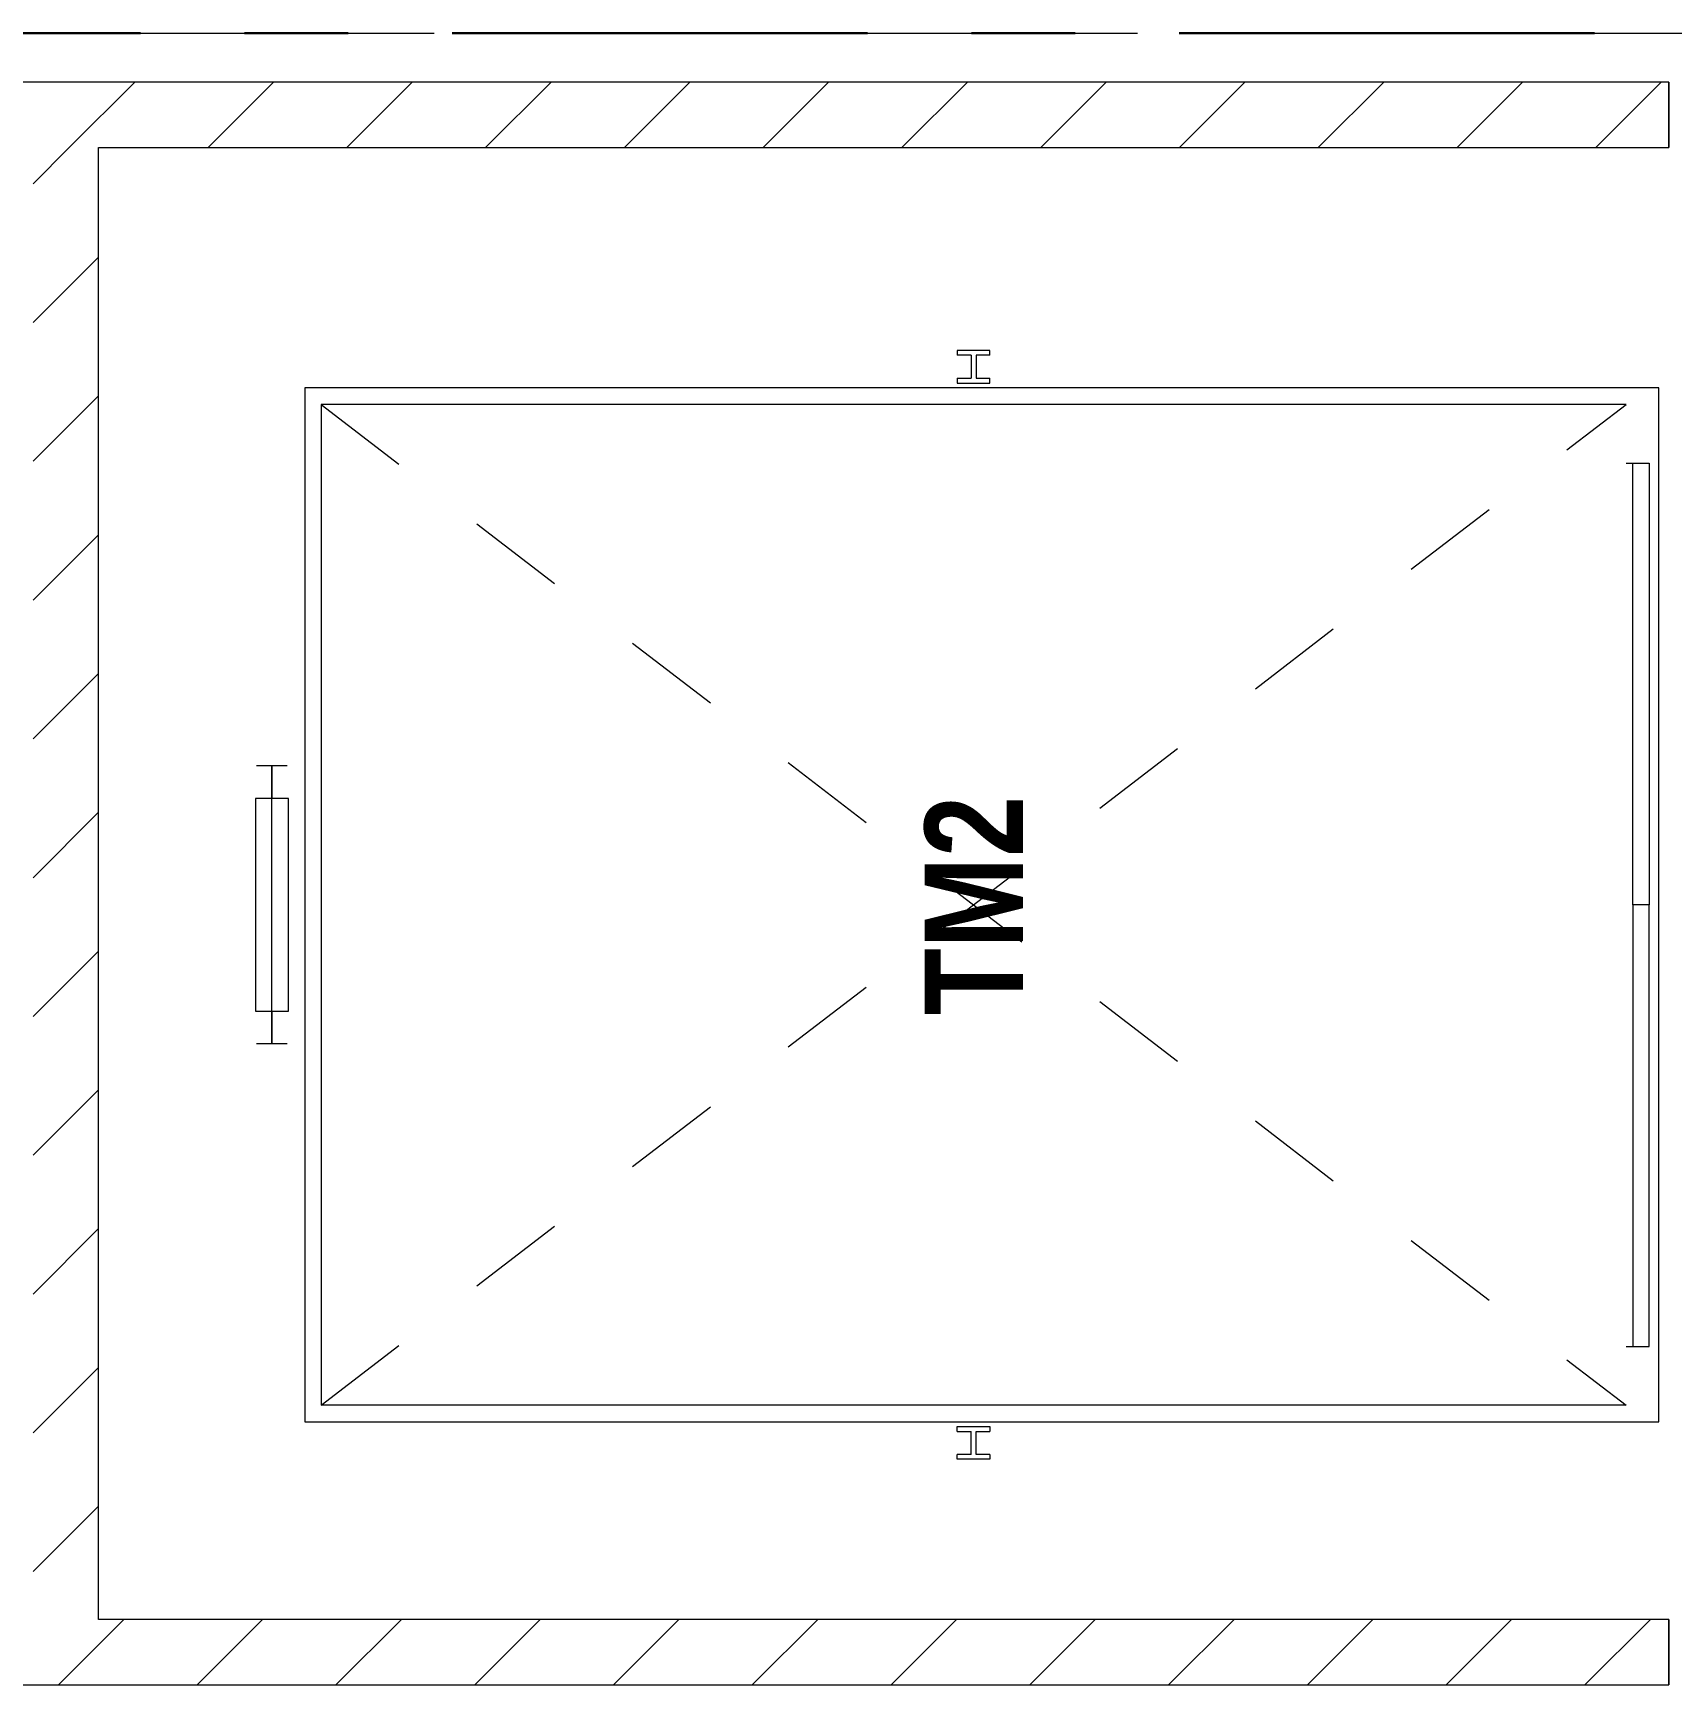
# Model space of a CAD drawing. Header units: millimetres. Extents: x -4000 to 187956, y -58990 to 162485.
# Drawn here: x 37899 to 42910, y 10400 to 15450 of the extents above; entities that cross this region are included whole.
import ezdxf

# ---------------------------------------------------------------- set-up
doc = ezdxf.new("R2010")
doc.units = ezdxf.units.MM
for name, pattern in [('Dash', [600, 300, -300]), ('Dash_2_', [635, 317.5, -317.5]), ('Grid Line', [2222.5, 1270, -317.5, 317.5, -317.5]), ('Grid Line 12_5mm', [2150, 1250, -300, 300, -300])]:
    doc.linetypes.add(name, pattern=pattern)
for name, color, linetype, lineweight in [('A-ANNO-NOTE', 131, 'Continuous', 9), ('A-DETL-GENF', 92, 'Continuous', 9), ('A-DOOR', 31, 'Continuous', 13), ('A-DOOR-HDLN', 31, 'Dash_2_', 13), ('A-WALL', 113, 'Continuous', 13), ('A-WALL-PATT', 111, 'Continuous', 13), ('S-GRID', 1, 'Continuous', 30)]:
    doc.layers.add(name, color=color, linetype=linetype, lineweight=lineweight)
doc.styles.add('Arial_B', font='arialbd.ttf', dxfattribs={"width": 0.8, "height": 300})
pattern_1 = [(45, (0, 0), (-212.132, 212.132), [])]

# ---------------------------------------------------------------- blocks, each defined once
blk = doc.blocks.new('VSC-THANG MÁY 2 - 2700-V780-FFS - TANG 1')
at = {"layer": 'A-DETL-GENF', "color": 250}
for p, q in [((-1620, 2390), (-1605, 2390)), ((-1620, 2290), (-1620, 2390)), ((-1605, 2347.5), (-1605, 2390)), ((-1535, 2390), (-1535, 2347.5)), ((-1535, 2390), (-1520, 2390)), ((-1520, 2390), (-1520, 2290)), ((1670, 2390), (1670, 2290)), ((1685, 2390), (1670, 2390)), ((1685, 2390), (1685, 2347.5)), ((1770, 2390), (1755, 2390)), ((1755, 2347.5), (1755, 2390)), ((1770, 2290), (1770, 2390)), ((-1605, 2347.5), (-1535, 2347.5)), ((-1605, 2290), (-1605, 2332.5)), ((-1605, 2332.5), (-1535, 2332.5)), ((-1535, 2332.5), (-1535, 2290)), ((1755, 2347.5), (1685, 2347.5)), ((1755, 2332.5), (1685, 2332.5)), ((1685, 2332.5), (1685, 2290)), ((1755, 2290), (1755, 2332.5)), ((-1605, 2290), (-1620, 2290)), ((-1520, 2290), (-1535, 2290)), ((1670, 2290), (1685, 2290)), ((1755, 2290), (1770, 2290))]:
    blk.add_line(p, q, dxfattribs=at)
at = {"layer": 'A-DOOR', "lineweight": 9}
blk.add_line((1605, 4335), (-1455, 4335), dxfattribs=at)
at = {"layer": 'A-DOOR-HDLN', "linetype": 'Continuous', "lineweight": 9}
for p, q in [((-350, 4438.1), (-350, 4531.9)), ((400, 4535), (-250, 4535)), ((-250, 4535), (-250, 4435)), ((400, 4435), (400, 4535)), ((500, 4438.1), (500, 4531.9)), ((-250, 4485), (-350, 4485)), ((-350, 4485), (500, 4485)), ((500, 4485), (400, 4485)), ((-250, 4435), (400, 4435)), ((1655, 4385), (-1505, 4385)), ((-1505, 4385), (-1505, 245)), ((1655, 245), (1655, 4385)), ((-1455, 345), (-1455, 4335)), ((1605, 345), (1605, 4335)), ((-1275, 345), (-1275, 325)), ((75, 325), (-1275, 325)), ((-1275, 325), (-1275, 275)), ((75, 275), (75, 325)), ((75, 325), (1425, 325)), ((75, 275), (75, 325)), ((1425, 345), (1425, 325)), ((1425, 325), (1425, 275)), ((-1275, 275), (75, 275)), ((1425, 275), (75, 275)), ((-1505, 245), (1655, 245))]:
    blk.add_line(p, q, dxfattribs=at)
at = {"layer": 'A-DOOR-HDLN', "color": 5, "linetype": 'Dash', "lineweight": 15}
for p, q in [((-1455, 4335), (1605, 345)), ((1605, 4335), (-1455, 345))]:
    blk.add_line(p, q, dxfattribs=at)
blk = doc.blocks.new('CMF2_NHAXUONG_A_rvt-1-FFS - TANG 1')
at = {"layer": 'A-WALL-PATT', "lineweight": 9}
h = blk.add_hatch(dxfattribs=at)
h.set_pattern_fill('FP_12', color=250, style=0, pattern_type=2)
h.set_pattern_definition(pattern_1)
h.paths.add_polyline_path([(33000, 15100), (42900, 15100), (42900, 15300), (32800, 15300), (32800, 15100)])
h = blk.add_hatch(dxfattribs=at)
h.set_pattern_fill('FP_12', color=250, style=0, pattern_type=2)
h.set_pattern_definition(pattern_1)
h.paths.add_polyline_path([(38099.5, 10600), (38099.5, 15100), (37899.5, 15100), (37899.5, 10600)])
h = blk.add_hatch(dxfattribs=at)
h.set_pattern_fill('FP_12', color=250, style=0, pattern_type=2)
h.set_pattern_definition(pattern_1)
h.paths.add_polyline_path([(39103.6, 10400), (42900, 10400), (42900, 10600), (33100, 10600), (33100, 10400), (34568.6, 10400)])
at = {"layer": 'A-WALL', "color": 50, "lineweight": 15}
for p, q in [((42900, 15300), (32800, 15300)), ((42900, 15100), (42900, 15300)), ((38099.5, 15100), (42900, 15100)), ((38099.5, 10600), (38099.5, 15100)), ((42900, 10600), (38099.5, 10600)), ((42900, 10400), (42900, 10600)), ((33100, 10400), (42900, 10400))]:
    blk.add_line(p, q, dxfattribs=at)
at = {"layer": 'A-WALL', "color": 35, "lineweight": 15}
for p, q in [((42900, 15300), (32800, 15300)), ((42900, 15300), (42900, 15100)), ((38099.5, 15100), (42900, 15100)), ((38099.5, 10600), (38099.5, 15100)), ((42900, 10600), (38099.5, 10600)), ((42900, 10600), (42900, 10400)), ((33100, 10400), (42900, 10400))]:
    blk.add_line(p, q, dxfattribs=at)
at = {"layer": 'S-GRID', "linetype": 'Grid Line 12_5mm', "lineweight": 9}
blk.add_line((-824.3, 15450), (183641.1, 15450), dxfattribs=at)
at = {"layer": 'A-DOOR', "color": 250, "lineweight": 9, "rotation": 89.9999999999999}
blk.add_blockref('VSC-THANG MÁY 2 - 2700-V780-FFS - TANG 1', (43115, 12709.9), dxfattribs=at)
at = {"layer": 'A-ANNO-NOTE', "insert": (40625.7, 12447.4), "char_height": 300, "width": 827.341, "attachment_point": 1, "rotation": 90, "style": 'Arial_B'}
blk.add_mtext('TM2', dxfattribs=at)

msp = doc.modelspace()

# ---------------------------------------------------------------- block references
at = {"lineweight": 5}
msp.add_blockref('CMF2_NHAXUONG_A_rvt-1-FFS - TANG 1', (0, 0), dxfattribs=at)

# ---------------------------------------------------------------- next in the draw order: linework, layer by layer
at = {"layer": 'S-GRID', "linetype": 'Grid Line'}
msp.add_line((-824.3, 15450), (183641.1, 15450), dxfattribs=at)

doc.saveas('drawing.dxf')
